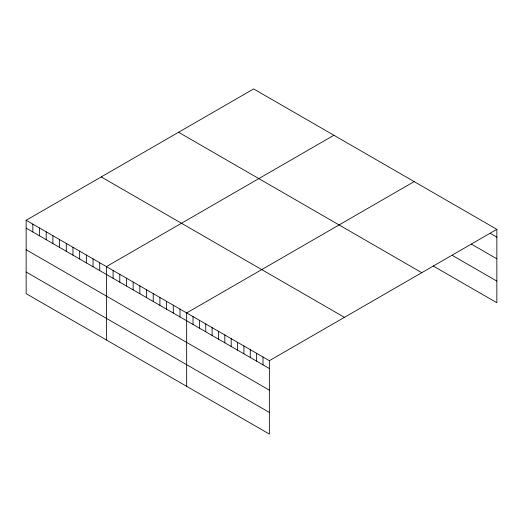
<?xml version="1.0" encoding="UTF-8"?>
<svg xmlns="http://www.w3.org/2000/svg" width="523" height="523" viewBox="0 0 523 523"><rect width="100%" height="100%" fill="white"/><g stroke="black" fill="none" stroke-linecap="round" stroke-linejoin="round"><path stroke-width="0.78" d="M496.85 229.342L269.358 360.68L269.358 434.07L26.15 293.658L26.15 220.268L253.642 88.93L496.85 229.342L496.85 302.732L433.24 266.004M333.903 135.261L106.411 266.606L106.411 339.996M414.157 181.599L186.665 312.944L186.665 386.334M490.489 233.506L496.85 237.181M471.406 244.123L496.85 258.813M452.323 255.394L496.85 281.099M178.572 132.267L421.78 272.686M101.22 176.924L344.428 317.343M26.15 220.268L269.358 360.68M26.15 228.106L269.358 368.519M26.15 249.739L269.358 390.151M26.15 272.025L269.358 412.438M262.997 357.013L262.997 364.851M256.636 353.339L256.636 361.177M250.275 349.665L250.275 357.503M243.914 345.991L243.914 353.829M237.553 342.323L237.553 350.162M231.192 338.649L231.192 346.488M224.831 334.975L224.831 342.813M218.47 331.307L218.47 339.139M212.109 327.633L212.109 335.472M205.748 323.959L205.748 331.798M199.387 320.285L199.387 328.124M193.026 316.618L193.026 324.45M179.977 309.08L179.977 316.918M173.29 305.223L173.29 313.055M166.602 301.359L166.602 309.198M159.914 297.495L159.914 305.334M153.226 293.638L153.226 301.47M146.538 289.775L146.538 297.613M139.85 285.911L139.85 293.749M133.162 282.054L133.162 289.886M126.474 278.19L126.474 286.029M119.787 274.327L119.787 282.165M113.099 270.469L113.099 278.308M99.723 262.742L99.723 270.581M93.029 258.885L93.029 266.723M86.341 255.021L86.341 262.86M79.653 251.158L79.653 258.996M72.965 247.301L72.965 255.139M66.277 243.437L66.277 251.275M59.589 239.573L59.589 247.412M52.901 235.716L52.901 243.555M46.214 231.852L46.214 239.691M39.526 227.989L39.526 235.827M32.838 224.132L32.838 231.97"/></g></svg>
